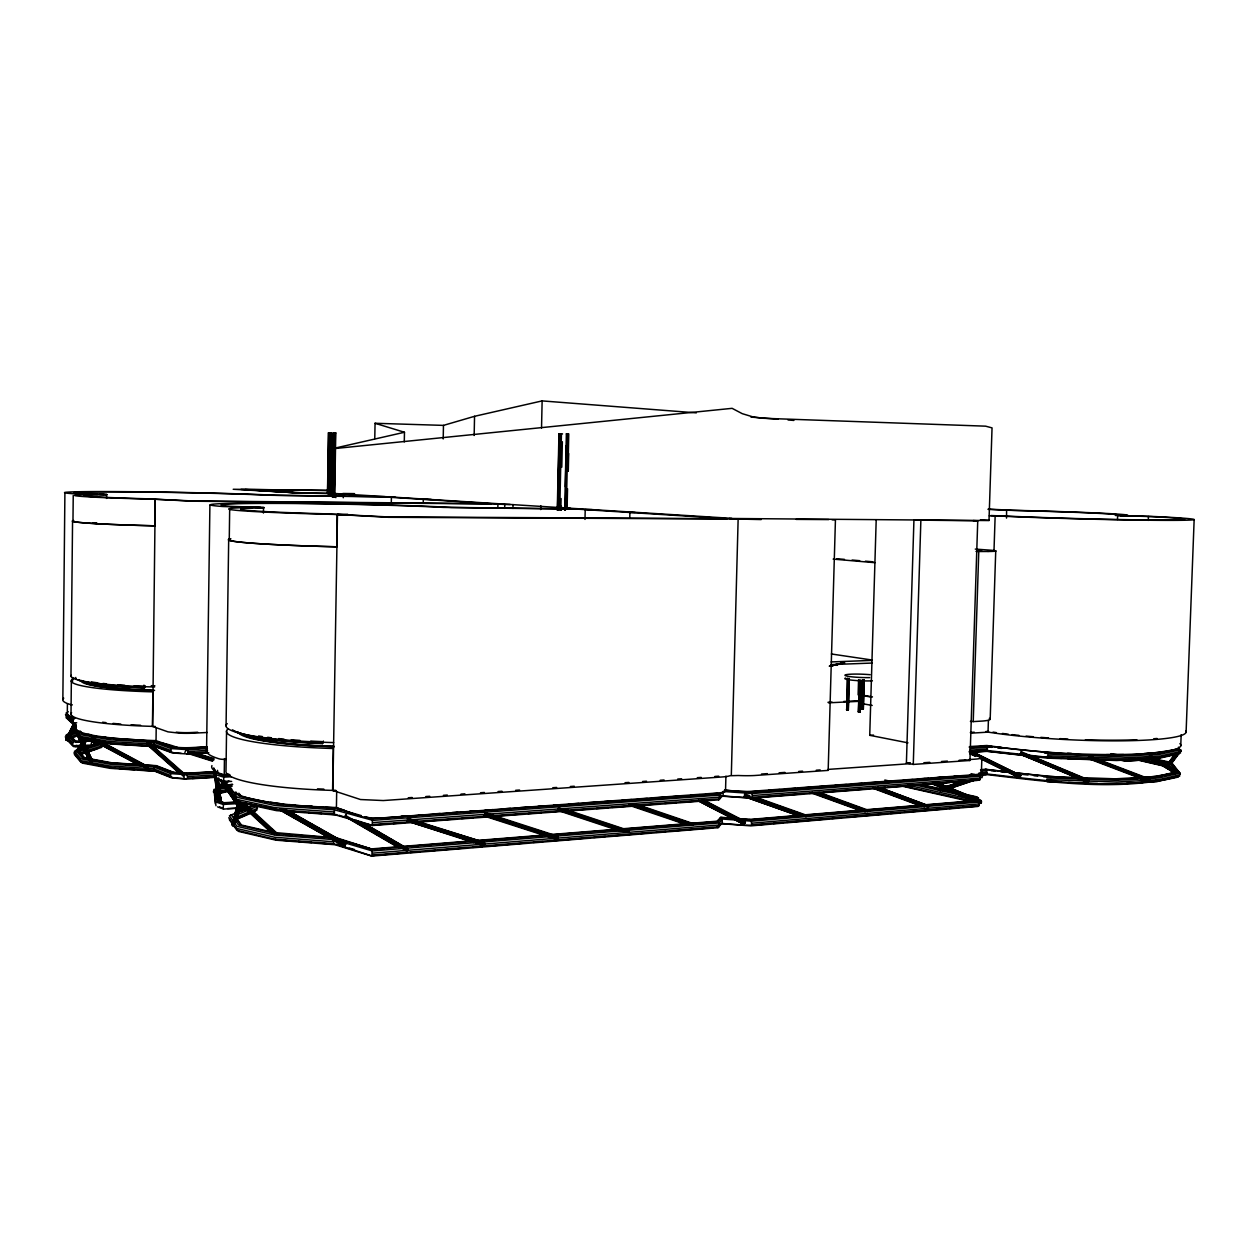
<?xml version="1.0" encoding="UTF-8"?>
<svg xmlns="http://www.w3.org/2000/svg" width="1257" height="1257" viewBox="0 0 1257 1257"><rect width="100%" height="100%" fill="white"/><g stroke="black" fill="none" stroke-linecap="round" stroke-linejoin="round"><path stroke-width="1.5" d="M62.85 699.458L64.908 492.603M67.312 713.347L67.407 703.716M70.973 676.093L72.56 521.011M71.005 714.165L71.35 680.917M72.969 521.042L73.236 495.462M72.576 681.42L72.607 677.507M106.594 498.432L106.625 494.52L77.274 493.404A105.855 2.215 1.1 0 1 137.61 491.974A105.855 2.215 1.1 0 1 268.385 495.227L386.59 497.018L491.267 503.696L193.185 500.977L145.058 498.746A95.768 2.121 1.1 0 1 97.606 494.755L107.081 494.582L97.245 494.394M207.311 732.485L193.641 733.161A20.489 2.624 -0.1 0 1 179.657 733.192L167.982 731.857L152.458 726.373L152.883 691.853A104.975 11.093 0.1 0 1 74.336 678.199M384.705 496.656L275.644 495.274A115.016 2.42 1.1 0 0 126.847 491.676A115.016 2.42 1.1 0 0 72.733 493.687L97.386 494.41A105.447 2.341 1.1 0 0 155.239 499.249L155.082 525.819M155.239 499.249L152.631 726.436L155.365 726.483M173.136 746.768L156.041 740.64L156.198 727.74M206.557 751.497L209.903 504.905M229.654 774.642L224.217 774.972L224.453 758.584M226.071 725.823L228.68 539.662M226.559 730.883L226.009 770.651A124.726 18.541 0.4 0 0 332.586 790.402L360.492 799.531L383.259 800.552L721.989 776.983A22.375 3.284 1.9 0 0 730.05 775.726L738.33 775.506A27.685 4.022 2 0 0 754.231 775.538L828.174 770.4L835.434 519.989L832.071 519.785M229.261 539.457L229.685 508.818M263.436 513.06L263.53 507.514L229.481 506.304A124.71 3.19 1.1 0 1 283.344 503.428A124.71 3.19 1.1 0 1 443.47 507.404L578.754 509.226L727.112 518.685L387.313 516.894L323.678 513.767A113.994 3.127 1.1 0 1 254.433 507.938L264.3 507.624L252.61 507.388M327.48 493.498L328.486 432.832L331.785 432.911L330.748 495.541M327.59 493.53L328.596 432.832M327.998 493.498L328.721 450.462M328.297 493.561L329.287 432.832M329.287 495.541L330.308 432.864L331.785 432.911L331.22 460.298M329.978 493.53L330.434 466.158M330.23 495.557L331.267 432.879M330.638 495.525L331.125 466.174M404.283 441.93L404.471 432.267L331.722 448.859L331 493.247L731.763 518.355M332.382 497.285L333.953 432.864L335.76 432.911L334.692 497.332M332.838 487.512L333.451 432.864M332.885 497.316L333.953 432.864M333.529 487.512L333.718 475.806M333.624 497.332L334.692 432.879L335.76 432.911M334.142 495.337L334.425 477.786M334.975 444.617L335.179 432.911M334.315 497.332L335.383 432.895M335.839 497.646L335.918 493.75L295.914 492.917L333.058 493.357M332.586 790.402L333.294 748.496A124.836 16.262 0.5 0 1 228.255 728.777M229.842 538.954A125.904 5.232 1 0 0 333.152 546.716L336.876 546.795L337.206 514.474A125.527 3.441 1.1 0 1 252.83 507.419L222.898 506.524A135.505 3.472 1.1 0 1 273.712 503.099A135.505 3.472 1.1 0 1 451.467 507.419L573.349 508.834L565.681 508.347L570.568 508.425M335.729 790.543L332.838 790.48L337.457 514.49L347.953 514.522L337.457 514.49M725.148 790.433A16.765 2.593 1.9 0 1 718.313 792.916L384.485 817.741A18.431 3.111 0.4 0 1 360.68 816.374L336.42 807.544L336.687 791.454M343.271 497.772L343.334 493.844L335.918 493.75M374.775 438.63L375.057 423.279L443.47 425.385L474.549 416.303L542.128 400.904L696.315 412.862M391.304 503.13L391.398 497.285L395.264 497.316M423.232 503.193L423.31 499.312L431.182 499.39M443.202 438.944L443.47 425.385M474.156 435.488L474.549 416.303M497.835 507.969L497.913 504.041L192.667 501.213L155.412 499.265M504.685 508.394L504.764 504.481L497.913 504.041M512.95 508.457L513.029 504.56M541.531 427.993L542.128 400.904M540.683 509.572L540.777 505.66M557.26 510.153L558.956 433.822L562.523 433.885M557.527 510.185L559.224 433.822M557.998 500.349L558.737 467.101M559.255 443.627L558.956 433.822M558.469 510.232L560.166 433.822M559.742 510.263L561.439 433.854M560.826 510.263L561.093 498.526M561.785 467.18L562.35 441.726M561.345 510.248L561.423 506.335M564.66 510.185L566.373 433.854L568.761 433.901L567.928 471.092M564.833 510.138L565.006 502.313M565.367 486.679L566.279 445.607M565.351 510.216L567.048 433.869M566.31 508.268L567.975 433.885M567.096 508.284L567.535 488.706M568.29 471.092L568.683 453.494M584.992 519.408L585.212 509.588L592.11 509.635M629.757 518.261L629.898 512.416L635.178 512.463M979.234 802.689L981.104 803.05L981.167 800.646L938.083 783.032M725.525 790.952L725.918 776.182M731.323 775.035L738.142 519.047L761.192 519.565M849.292 678.513L848.381 709.765L847.155 709.828L848.019 678.387M846.668 709.765L847.548 678.403M847.155 709.828L847.391 678.45M847.752 709.844L848.664 678.591M848.208 709.812L849.135 678.56M858.562 679.723L858.122 694.807L871.525 697.116M858.311 711.871L860.244 711.933L858.311 711.871L859.411 680.336M858.515 711.933L859.458 680.446M859.018 711.996L859.882 680.32M859.537 711.808L859.694 706.245M860.369 684.044L860.479 680.336M859.615 712.012L860.542 680.524M860.024 711.855L860.197 706.308M860.417 698.892L860.966 680.383M860.071 711.996L861.171 680.446M860.888 703.433L861.139 694.948L872.452 696.897M864.25 679.817L863.37 708.979L862.161 709.042L862.506 679.707M862.161 709.042L863.04 679.88M862.758 709.058L863.543 679.707M863.213 709.042L864.046 679.754M907.978 742.84L869.734 735.314L876.192 520.068M906.407 762.999L913.933 520.068L977.742 520.791L969.948 760.469L913.273 764.429L906.407 762.999L910.304 762.716M913.273 764.429L920.862 520.461M970.388 721.361A11.486 1.32 2.6 0 0 973.232 721.597L978.779 551.524L988.018 551.493M729.201 518.465L989.008 520.555L992.04 427.883L985.629 426.17L763.219 418.267L753.053 416.931L742.243 413.663L732.108 408.336L331.722 448.859M981.89 757.327L981.387 772.725A20.992 2.923 2.8 0 1 974.254 774.705L751.246 791.329A22.139 3.394 2 0 1 724.865 789.915M1185.917 730.993A118.189 13.56 2.8 0 1 1125.534 740.782A118.189 13.56 2.8 0 1 999.582 733.789L988.018 732.14L988.411 720.45M993.988 550.927L995.151 515.857L1006.81 516.391A118.802 2.514 1.6 0 0 1169.56 520.367A118.802 2.514 1.6 0 0 1151.553 516.407L1124.559 515.653A97.198 1.964 1.5 0 0 1012.671 510.295L988.238 509.116M990.186 719.067L995.733 550.943M1006.511 518.104L1006.606 510.201L1025.083 510.766A88.289 1.776 1.5 0 1 1117.347 515.181L1115.352 515.386L1150.674 516.611A109.343 2.31 1.6 0 1 1158.545 520.005A109.343 2.31 1.6 0 1 1009.418 516.234L990.877 515.543M1117.489 519.487L1117.63 515.574L1124.874 515.669M1148.285 520.429L1148.427 516.517M1180.747 745.92L1181.171 734.669M1186.089 732.36L1194.15 519.597M1119.201 759.762L1126.021 760.941L1126.099 759.841M136.982 764.067L91.384 739.713L92.735 737.073M98.942 740.782L147.933 766.927L147.116 769.473M287.9 811.472L335.572 814.96L372.261 825.535L372.371 818.747L365.033 816.673M228.743 817.741L238.5 831.396L276.006 840.179L335.069 844.735L371.711 856.096L372.213 855.137L371.836 849.323L337.017 838.686M233.566 730.6A119.776 15.398 0.5 0 0 322.373 743.578L323.363 741.017M744.317 796.608L746.029 795.414L745.857 793.717L744.631 794.031L744.317 796.608L797.142 815.306M155.365 741.284L172.335 747.396L187.387 748.418L187.812 753.116L207.358 752.063M75.844 750.288L82.286 757.735L110.192 762.92L155.067 765.843L172.005 772.427L187.057 773.511L187.482 778.224L214.837 776.575M145.341 685.882L144.319 687.925L143.974 685.128M969.744 747.271L987.091 746.155L986.918 751.34L973.421 752.236M620.408 831.16L557.715 810.404L558.752 807.198M557.071 839.535L558.092 836.329L484.605 812.541M980.539 769.96L986.321 769.535L986.824 772.411L986.148 774.721L980.366 775.145M214.601 793.466L213.517 791.234L216.251 788.61M406.608 820.868L483.458 845.725L484.573 844.295L483.992 842.253L407.299 818.794M483.536 815.824L485.186 814.552L485.123 812.713M280.484 809.854L345.376 846.542L344.607 845.364L346.445 843.463L288.356 810.671M1149.511 780.377L1149.464 778.931L1089.536 756.086L1088.609 758.678L1148.537 781.508L1149.511 780.377L1090.008 757.657L1089.536 756.086M406.812 821.638L408.431 820.35L407.912 818.291M751.749 792.099L752.472 797.315L979.847 779.78L980.334 778.083L978.904 774.941L751.749 792.099L724.441 790.213M737.356 818.747L751.01 819.737L751.717 824.969L978.999 805.58L979.124 802.045L977.333 796.969L960.222 793.183M185.879 750.398L184.842 752.519M229.748 791.517L237.337 801.337L275.393 809.618L334.409 813.908L334.472 809.822L372.826 820.35L719.852 795.1L723.215 791.486L752.582 793.513L979.973 776.229M703.072 801.023L718.737 799.861L719.852 795.1L718.894 793.686L372.371 818.747M568.007 811.032L699.159 801.322L743.437 824.199L745.244 823.099L745.26 821.449L704.391 800.379M371.711 856.096L717.998 827.703L719.444 824.969L718.171 821.528L624.242 829.07M743.437 824.199L743.453 822.549M236.756 817.05L238.563 809.555M235.735 822.219L240.26 803.522M236.536 821.245L240.763 803.412M234.478 826.415L232.152 824.938L238.783 801.07M233.393 826.399L234.305 822.644M235.279 824.089L234.383 823.524L239.38 802.956M232.152 824.938L238.406 799.735M232.514 825.833L237.997 803.364M171.015 748.559L154.265 742.463L154.218 745.825L170.983 752L171.015 748.559L187.843 749.675L207.405 748.638M170.701 773.605L153.967 767.037L153.92 770.4L170.653 777.046L170.701 773.605L187.513 774.783L214.884 773.149M235.232 802.406L223.605 803.019L223.149 808.172L223.51 809.068L237.07 808.33M1020.338 754.31L1021.454 751.717L1020.338 754.31L1088.232 781.964L1089.002 780.047L1021.36 751.827M229.795 775.443L223.982 775.726L223.542 780.864L223.903 781.775L231.649 781.414M68.459 740.389L66.244 740.342L66.134 738.927L73.487 723.906M978.402 801.479L978.512 797.975L969.006 795.87M90.3 745.935L73.927 746.595L72.246 744.191L73.974 741.536L81.265 741.253L75.514 741.426L70.125 735.816M71.413 721.078L74.163 723.765L72.482 721.345L74.21 718.69L71.476 716.066M397.668 847.092L345.204 816.641L346.555 813.625M980.9 758.867L1019.49 777.957L1020.684 775.538L969.791 750.429M1171.32 763.753L1180.59 751.34L1178.469 747.177M408.054 849.213L406.577 851.822M215.387 803.899L214.256 789.16L216.031 802.029L223.212 804.433L236.552 803.694M85.319 758.568L78.971 751.325L101.77 744.175L101.738 747.318L81.045 754.404M234.792 815.919L256.868 806.428L256.821 810.184L236.426 819.03M1087.886 782.671L1088.311 781.555L1020.731 753.194M1088.578 781.163L1089.002 780.047M1128.802 759.275L1128.079 759.857L1132.211 758.348M92.122 763.832L90.551 763.423L90.693 761.899L92.374 761.349L81.014 737.278M67.799 740.813L75.97 724.66M70.078 737.058L75.766 725.352M66.134 738.927L74.132 723.482M66.244 740.342L73.597 725.305M66.794 738.503L74.132 725.163M68.664 739.682L75.656 723.953M65.93 739.635L73.283 724.598M1019.49 777.957L1020.04 776.889L969.084 751.875M1020.165 776.48L1020.715 775.412M271.386 832.794L232.891 797.284L233.299 795.477L235.09 794.738M1148.977 757.704L1150.972 756.588L1149.495 755.08M179.374 773.306L146.88 744.474L148.782 742.306M184.135 777.486L183.569 776.307L184.748 774.925L147.996 742.384M1090.008 757.657L1088.609 758.678M186.005 774.108L186.492 773.244L213.8 771.641M985.331 770.07L985.787 769.284L1006.936 771.751M76.394 727.159L66.401 717.92L66.81 716.537L68.648 716.364M153.967 767.037L109.233 764.115L80.904 758.835L74.43 751.262L98.769 743.154L92.17 740.813L91.211 743.563L92.122 745.872M79.521 751.073L87.079 740.074M81.626 744.71L84.879 739.98M77.525 750.696L86.167 738.126M78.264 751.167L86.906 738.597M78.61 751.922L87.252 739.336M76.033 751.089L84.706 738.519M75.86 751.827L85.335 738.095M1167.879 763.643L1174.792 754.31M1167.627 764.429L1175.672 753.54M1169.057 763.659L1177.118 752.802M1169.764 764.177L1177.84 753.32M1175.924 755.96L1180.559 749.722L1178.233 749.628M1170.628 764.209L1180.857 750.539M718.737 799.861L723.121 795.272L723.215 791.486M720.057 818.181L720.842 817.286L730.537 817.993M717.998 827.703L722.382 822.816L721.769 817.616L718.171 821.528M716.804 827.373L720.685 823.382L742.023 824.969M749.062 820.318L749.958 819.423L796.875 815.494M720.842 817.286L716.961 821.214L689.622 823.398M218.498 788.799L223.95 783.551M218.907 789.647L227.093 781.775M219.551 789.585L227.737 781.697M218.797 790.449L228.334 781.257M218.215 786.851L222.316 782.907M213.407 792.036L221.593 784.164M217.712 788.233L223.18 782.985M83.229 746.124L75.451 746.485L76.693 745.417M979.847 779.78L878.863 788.39M975.589 801.322L976.72 800.458L975.825 797.064L964.418 794.534M66.401 717.92L68.239 717.747M979.722 800.929L981.167 800.646M236.127 818.684L244.659 814.976M236.457 819.454L255.187 811.315M237.102 817.129L257.449 808.33M253.285 805.187L229.418 815.824L236.976 826.32L275 835.119L333.985 839.629M238.249 812.509L255.281 805.234M72.105 738.079L78.374 735.282M77.211 734.402L70.612 736.901L75.876 742.447M76.756 732.878L70.109 735.376L76.74 742.29L80.495 742.101M69.245 734.057L65.773 735.361L72.733 742.588M68.789 734.418L75.514 731.904M73.974 731.857L67.124 734.418L73.974 741.536M846.464 709.686L848.381 709.765M945.877 786.615L960.505 781.681M938.036 789.663L961.794 781.65M977.726 776.088L981.387 774.846L982.518 776.26L981.906 777.753L979.989 776.402L981.387 774.846M949.192 786.458L958.337 783.378M939.78 789.93L965.376 781.32M951.408 786.709L956.891 784.871M940.173 790.794L945.657 788.956M949.318 787.73L973.091 779.733M944.007 790.056L947.668 788.83M951.329 787.605L973.279 780.236M942.719 790.684L946.38 789.459M950.025 788.233L973.814 780.251M950.795 788.186L974.584 780.204M82.852 753.257L96.962 748.795M79.474 752.943L102.273 745.762M82.852 748.669L77.573 750.303L84.549 758.741M86.372 747.569L98.674 743.735M829.919 666.147L843.227 662.848M219.331 793.01L226.637 791.234M219.425 793.513L228.837 791.219M230.754 788.469L219.661 791.156L219.064 792.931L228.35 790.669M831.176 665.801L842.614 663.02L831.191 665.629M1179.695 776.15C1116.515 790.952 1050.271 781.053 986.604 773.935L978.936 774.516M1178.249 777.03C1115.21 791.769 1049.108 781.791 985.614 774.469L981.748 774.752M232.121 786.206L219.111 789.349L221.515 801.982M1174.667 777.345L1156.299 781.791L1148.804 782.215M226.716 785.484L232.199 784.164M221.389 787.275L232.686 784.557M1150.972 756.588L1179.852 773.809L1179.757 772.992L1159.017 777.973L1116.467 780.314L1085.498 779.23M1155.324 777.376L1162.568 775.648M1166.197 774.783L1175.248 772.631M830.877 665.943L844.138 663.036M830.296 666.006L843.337 663.036L830.217 665.833M1180.559 752.927L1159.771 757.562L1117.222 759.684L1095.915 758.961M1179.113 753.807L1158.593 758.38L1116.625 760.501L1099.388 759.919M1157.178 758.175L1177.385 753.681M1180.684 749.738L1159.897 754.31L1117.332 756.4L1047.615 754.043M829.416 666.241L844.751 662.895M1179.317 748.653C1116.185 761.899 1050.585 752.629 987.091 746.155M1159.221 752.519L1162.882 751.733M1158.011 753.352L1161.641 752.566M829.447 666.021L842.834 663.256M75.451 746.485L79.097 746.092M752.095 823.178L979.486 803.899M753.697 825.205L745.904 825.252M757.61 824.875L767.383 824.042M773.244 823.539L783.017 822.707M786.929 822.377L812.336 820.192M816.249 819.863L827.97 818.857M831.883 818.527L841.656 817.694M847.517 817.191L857.29 816.359M861.202 816.029L870.975 815.196M874.888 814.85L886.609 813.86M890.522 813.515L900.295 812.682M904.207 812.352L915.929 811.346M919.841 811.016L929.614 810.184M935.491 809.681L945.264 808.848M949.161 808.518L958.934 807.67M962.846 807.34L974.584 806.334M802.736 815.007L859.427 810.262M863.339 809.932L918.066 805.36M923.942 804.873L976.72 800.458M751.01 819.737L978.072 800.725M751.026 820.161L756.887 819.674M764.696 819.014L770.541 818.527M780.314 817.71L786.175 817.207M811.551 815.086L815.463 814.756M825.221 813.939L831.081 813.452M840.854 812.619L846.715 812.132M870.143 810.168L876.003 809.681M885.761 808.864L891.622 808.361M901.395 807.544L907.24 807.057M915.065 806.397L918.961 806.083M930.683 805.093L936.544 804.606M946.301 803.789L952.162 803.286M959.971 802.642L967.78 801.982M979.124 802.045L751.827 821.182L742.039 820.46M738.142 519.047L388.35 517.303L337.206 514.474M372.433 853.173L719.444 824.969M372.213 855.137L719.02 826.776M375.042 855.373L371.129 855.703L336.53 844.437L332.712 844.154M380.902 854.901L390.66 854.1M394.572 853.77L406.278 852.812M410.191 852.497L419.948 851.696M425.809 851.209L435.582 850.423M441.443 849.936L451.2 849.135M457.061 848.664L466.818 847.862M472.679 847.375L482.452 846.574M486.349 846.26L498.071 845.301M501.983 844.971L513.689 844.013M517.601 843.698L527.359 842.897M533.219 842.41L542.993 841.624M548.853 841.137L558.611 840.336M564.472 839.865L574.229 839.063M578.141 838.733L589.863 837.775M593.76 837.461L605.481 836.502M609.394 836.172L621.099 835.214M625.012 834.899L634.785 834.098M640.63 833.611L650.403 832.825M656.264 832.338L666.021 831.537M669.934 831.223L681.655 830.264M685.552 829.934L697.274 828.976M701.17 828.662L712.892 827.703M339.641 839.425L371.255 848.915L468.908 841.09M476.717 840.462L545.082 834.994M548.995 834.679L613.447 829.51M621.257 828.882L683.761 823.869M371.836 849.323L471.626 841.31M477.503 840.839L545.978 835.339M549.89 835.025L618.381 829.541M380.51 849.103L384.406 848.789M411.715 846.605L417.56 846.134M427.317 845.348L431.214 845.034M442.92 844.091L448.765 843.62M458.522 842.834L462.419 842.52M476.073 841.42L479.97 841.106M489.727 840.32L495.572 839.849M505.33 839.063L511.175 838.592M520.932 837.822L526.777 837.351M536.535 836.565L542.38 836.094M552.137 835.308L557.982 834.837M567.74 834.051L573.585 833.58M583.342 832.794L589.187 832.323M598.945 831.537L604.79 831.066M630.15 829.039L635.995 828.567M645.752 827.782L651.597 827.31M661.355 826.525L667.2 826.053M676.957 825.268L682.802 824.796M692.56 824.011L700.353 823.382M708.162 822.754L714.007 822.282M473.606 842.771L372.292 850.942L339.453 841.247M481.4 842.143L719.114 822.958L722.492 819.045L736.178 820.035M752.849 795.508L980.334 778.083M760.312 797.174L772.049 796.262M775.962 795.964L787.683 795.053M791.596 794.754L803.333 793.843M809.194 793.387L813.106 793.088M824.843 792.177L836.581 791.282M840.493 790.983L852.215 790.072M856.127 789.773L869.828 788.705M881.55 787.809L885.462 787.495M889.375 787.196L901.112 786.301M905.024 785.986L918.71 784.934M922.622 784.635L934.36 783.724M940.22 783.268L949.993 782.514M953.906 782.215L967.591 781.163M971.504 780.864L977.38 780.408M874.951 788.689L751.592 798.226L722.335 796.184M750.696 791.784L764.382 790.763M768.294 790.464L780.031 789.585M785.908 789.129L795.681 788.39M801.542 787.95L813.279 787.071M819.155 786.631L830.877 785.735M834.789 785.452L846.527 784.557M852.403 784.117L862.176 783.378M870.001 782.797L879.774 782.058M885.651 781.618L897.372 780.723M903.249 780.283L913.022 779.544M918.898 779.104L928.672 778.366M936.496 777.784L946.27 777.046M954.094 776.449L961.919 775.868M969.744 775.27L977.569 774.673M751.765 792.57L757.625 792.13M769.347 791.234L775.208 790.794M784.981 790.056L790.842 789.616M802.563 788.72L808.424 788.28M818.197 787.542L826.006 786.945M835.779 786.206L841.64 785.766M853.362 784.887L857.258 784.588M868.996 783.692L874.856 783.252M884.614 782.514L892.439 781.917M902.196 781.178L908.057 780.738M919.778 779.859L923.691 779.56M937.361 778.523L941.273 778.224M952.995 777.345L958.855 776.905M970.577 776.009L974.489 775.71M980.963 771.154L986.714 770.73M978.999 772.992L986.824 772.411M904.066 780.047L907.915 779.764M919.433 778.916L925.183 778.492M936.701 777.643L940.535 777.36M953.984 776.355L957.818 776.072M905.213 780.723L909.078 780.44M955.32 777.015L959.17 776.716M372.968 822.565L720.167 797.111M372.748 824.545L409.798 821.811M415.643 821.371L485.815 816.202M491.66 815.762L561.848 810.576M565.744 810.294L719.742 798.918M375.576 824.875L387.297 823.995M393.158 823.571L404.895 822.707M426.39 821.104L438.112 820.24M443.972 819.815L455.694 818.936M461.555 818.511L473.276 817.631M479.137 817.207L488.91 816.484M496.735 815.903L506.492 815.18M512.353 814.74L524.09 813.876M527.987 813.593L541.673 812.572M545.585 812.289L557.307 811.425M570.977 810.404L574.889 810.121M578.801 809.838L592.471 808.817M596.384 808.534L608.105 807.67M612.018 807.371L625.687 806.366M629.6 806.067L633.512 805.784M647.182 804.763L658.919 803.899M664.78 803.474L676.502 802.595M680.398 802.312L694.084 801.306M705.806 800.426L709.718 800.143M372.261 825.535L411.4 822.628M417.277 822.204L489.711 816.83M495.588 816.406L564.094 811.315M981.921 769.567L985.787 769.284M401.109 816.264L405.021 815.982M418.691 814.992L422.603 814.709M436.289 813.719L440.186 813.436M451.923 812.588L457.784 812.163M469.505 811.315L475.366 810.891M485.139 810.184L492.948 809.618M502.721 808.911L510.546 808.345M520.319 807.654L528.129 807.088M537.902 806.381L543.762 805.957M553.536 805.25L561.36 804.684M569.17 804.119L578.943 803.412M586.752 802.846L596.525 802.139M604.35 801.573L614.123 800.866M621.932 800.3L631.705 799.593M637.566 799.169L647.339 798.462M655.164 797.912L664.937 797.205M672.746 796.639L682.52 795.932M690.329 795.367L700.102 794.66M705.963 794.235L717.7 793.387M552.766 806.208L556.678 805.926M570.332 804.936L574.245 804.653M587.899 803.663L591.796 803.38M603.501 802.532L607.414 802.249M621.068 801.259L624.98 800.976M638.635 799.986L642.531 799.703M656.201 798.714L660.098 798.431M671.804 797.582L677.664 797.158M689.37 796.31L695.231 795.885M706.937 795.037L712.782 794.613M761.475 774.045L767.351 773.636M779.089 772.819L784.949 772.411M798.651 771.452L802.563 771.17M816.264 770.227L820.177 769.944M828.002 769.41L910.178 763.675M923.879 762.732L929.756 762.323M941.493 761.506L947.369 761.098M959.107 760.281L964.967 759.872M968.88 759.589L974.756 759.181A21.008 2.781 2.7 0 0 977.93 755.614L970.325 754.121M408.258 797.771L412.155 797.504M425.824 796.545L429.737 796.278M443.407 795.335L447.303 795.053M460.973 794.11L464.886 793.843M480.504 792.743L484.416 792.476M498.086 791.533L501.983 791.25M515.653 790.307L519.565 790.04M552.766 787.73L556.662 787.463M570.332 786.505L574.245 786.238M625.012 782.702L628.924 782.435M642.594 781.493L646.507 781.21M660.176 780.267L664.073 780M677.743 779.041L681.655 778.774M697.274 777.69L701.186 777.407M714.856 776.465L718.753 776.197M969.964 750.178L987.593 749.015M970.105 751.702L987.389 750.539L1047.505 757.311L1092.05 758.835M972.824 752L986.384 751.105L1024.864 755.378M1118.369 759.841L1125.958 761.161L1138.763 760.296L1165.27 766.409M245.209 489.507L294.657 492.744L240.983 489.397L329.413 490.513M969.901 746.548L986.839 745.511L995.827 746.705A113.46 13.717 2.9 0 0 1122.47 754.467A113.46 13.717 2.9 0 0 1179.914 743.61M969.131 747.051L992.323 746.548M976.375 747.349L984.152 746.847M970.2 748.465L987.483 747.334M970.561 733.208L988.018 732.14M973.232 721.597L982.455 721.047A28.031 3.221 2.5 0 0 989.322 718.328M869.734 735.314L873.536 735.078M187.67 776.575L215.041 774.941M224.814 774.359L228.727 774.123M224.61 775.978L228.507 775.742M192.258 778.46L209.825 777.392M216.283 777.297L186.994 779.073L171.942 777.973L154.988 771.295L110.129 768.341L82.224 763.078L75.797 755.504M970.357 732.438L974.238 732.202M187.057 773.511L214.413 771.892M193.798 773.636L199.659 773.291M1126.021 760.941L1139.675 760.171L1163.369 765.623M1122.58 783.692L1103.426 783.708M1126.319 783.488L1143.194 782.53M1137.758 777.58L1115.273 778.821L1082.261 777.674M1141.513 777.376L1156.503 776.559L1176.693 771.751L1169.246 762.292M1114.676 779.623L1118.557 779.403M1130.169 778.759L1137.899 778.334M207.248 746.768L191.661 747.585A15.304 2.074 -0.1 0 1 173.136 746.768M187.387 748.418L206.934 747.381M196.092 748.528L203.885 748.119M188 751.466L207.562 750.413M186.743 753.744L190.64 753.524M196.501 753.21L208.206 752.582M208.819 752.817L187.324 753.98L172.256 752.943L155.302 746.737M196.579 747.664L206.337 747.145M227.596 808.55L236.646 808.094M828.033 702.254L831.961 702.066M843.73 701.485L857.463 700.793M828.473 702.836L859.804 701.296M219.645 800.819L224.06 802.704L234.933 802.155M1123.444 759.872L1104.29 759.857M1129.069 759.589L1147.814 758.647M197.695 732.25L191.85 732.532A15.32 1.964 -0.1 0 1 176.184 732.171M231.225 776.747L223.589 777.125L216.393 774.893L215.89 771.484M1123.632 754.577L1106.411 754.624M1144.263 753.572L1149.872 753.289M1119.421 755.567L1111.707 755.63M224.359 781.477L229.795 781.226M85.24 740.97L89.121 740.797M220.022 773.683L224.453 775.428L229.874 775.192M831.097 664.607L872.091 663.052M84.895 741.111L92.17 740.813M831.16 661.936L872.169 660.396M80.197 745.464L72.702 745.715L65.757 738.409M83.952 745.322L91.447 745.071M76.693 722.759L72.937 722.869L65.977 716.113M566.373 433.854L567.331 433.901M977.852 550.802L981.607 550.582L977.993 550.079M985.912 731.495L988.568 731.527M504.764 504.481L510.185 504.497M1124.057 515.716L1120.333 515.669M255.077 507.357L260.623 507.419M99.507 494.378L104.284 494.441M989.306 515.826L995.151 515.857M796.09 519.392L828.709 519.581M342.847 493.482L354.568 493.624M329.114 490.434L233.205 489.272L304.43 493.247M332.838 790.48L336.153 790.543M233.299 823.508L234.383 823.524M154.611 686.998L150.039 686.872A105.384 10.904 0.2 0 1 71.225 675.339M333.608 742.573L329.9 742.478A125.339 15.995 0.5 0 1 227.234 723.623M329.963 432.879L328.486 432.832M151.249 685.693L154.862 685.788M559.475 433.854L560.559 433.885M1067.554 753.304L1071.451 753.446M153.747 690.722L142.779 690.344A95.343 10.072 0.2 0 1 81.218 680.383M1047.49 755.74L1117.489 758.128L1160.274 756.007L1181.171 751.372L1178.94 748.779M1061.552 758.395L1034.48 756.447M1067.382 758.6L1092.632 759.464M1093.653 759.715L1047.694 758.16L1030.599 756.243M1076.432 777.47L1047.317 776.465L1010.785 772.207M1051.323 777.423L1043.609 776.842M1082.041 778.492L1087.808 778.68M1046.798 777.894L1081.633 779.104M1046.657 779.591L1116.625 782.043L1159.394 779.654L1180.292 774.611L1172.53 764.822M1047.128 781.744L1060.719 782.215M1068.481 782.498L1097.612 783.504M334.205 746.831L319.859 746.312A113.366 14.77 0.5 0 1 238.154 731.935M977.742 520.791L973.075 520.571M976.013 551.399L978.779 551.524M988.238 509.368L1006.778 510.248M980.429 519.738L989.086 520.304M154.265 742.463L109.5 739.697L81.155 734.764L74.682 727.756M148.389 745.464L109.469 743.044L81.124 738.063L74.65 730.977M114.45 739.305L118.221 739.54M133.289 740.483L137.06 740.719M154.014 741.787L157.785 742.023M144.885 745.825L111.574 743.735L102.446 742.133M149.442 746.359L110.396 743.924L82.475 739.006L74.132 729.359M254.15 489.711L302.151 492.823M136.824 764.382L111.37 762.716L83.968 757.641M140.737 764.633L156.402 765.654L173.607 772.285L186.492 773.244M109.186 767.477L153.92 770.4M125.48 764.445L133.006 764.947M144.304 765.686L151.83 766.173M115.22 768.388L80.872 762.135L74.399 754.483M119.132 768.64L134.798 769.677M138.71 769.928L154.375 770.965M721.408 795.885L750.539 797.928M975.275 549.089L988.599 550.047A28.157 1.068 1.7 0 1 988.033 551.493M177.614 747.522C147.336 736.005 113.837 742.054 82.538 733.664L79.961 730.914M181.212 753.352L173.859 752.817L156.638 746.564M283.626 804.213L270.522 802.217M289.361 804.621L295.096 805.046M306.567 805.878L312.286 806.287M325.673 807.261L337.127 808.078L344.434 810.246M334.472 809.822L275.44 805.564L237.4 797.362L229.811 787.652M736.366 818.417L749.958 819.423M721.769 817.616L733.46 818.464M721.597 823.712L750.838 825.88L977.883 806.444L978.999 805.58L978.606 802.846M278.96 804.826L282.794 805.108M330.638 808.581L334.456 808.848M334.001 811.959L275 807.67L236.756 799.389L229.151 789.569M283.532 810.781L242.742 802.72L276.98 834.224M291.168 811.331L304.54 812.321M308.374 812.588L321.745 813.578M325.563 813.86L337.017 814.693M284.082 811.189L276.461 810.639L238.924 802.453L232.482 794.125M186.413 778.806L173.545 777.832L156.339 771.107M327.087 837.115L273.759 832.464M332.822 837.555L336.64 837.853L371.255 848.915M329.46 837.696L276.1 833.627L238.594 824.969L231.084 814.662M286.156 834.915L291.891 835.355M301.46 836.078L307.195 836.518M318.665 837.398L324.4 837.838M274.937 839.173L333.906 843.714L333.498 841.766L274.545 837.241L236.347 828.347M283.076 840.304L294.531 841.2M298.349 841.483L311.705 842.52M315.523 842.818L326.977 843.698M750.963 417.104L778.287 419.225M788.045 419.979L793.89 420.435M156.041 740.64L146.849 740.279A100.041 12.711 -0.1 0 1 75.781 727.929M836.863 558.737L844.468 559.381M852.089 560.041L859.694 560.685M865.413 561.172L873.018 561.816M833.155 559.114L874.919 562.696M336.42 807.544L325.139 807.073A118.944 18.619 0.3 0 1 231.477 788.296M988.033 746.925L991.93 747.349M997.759 747.994L1001.64 748.418M1044.426 753.069L1048.307 753.493M996.173 746.972L1001.955 747.601M1030.819 750.759L1034.668 751.183M1042.367 752.016L1048.134 752.644M986.918 751.34L1024.895 755.598M969.948 760.469L965.313 759.794M991.144 770.745L995.041 771.201M1000.871 771.877L1004.752 772.332M1022.24 774.359L1028.069 775.035M1033.898 775.71L1037.779 776.166M986.321 769.535L1009.088 772.222M1012.891 772.662C1067.586 778.193 1124.402 784.667 1178.438 771.877L1170.833 762.308L1155.984 759.275M1150.878 755.756L1179.757 772.992L1155.906 758.898M831.396 653.986L872.169 660.035M993.014 732.124L996.298 732.611M72.34 704.878L70.581 704.596A114.45 13.073 0.1 0 1 63.746 698.169M1110.968 753.666L1118.541 754.954M1111.471 754.876L1118.746 756.117M87.88 734.214L91.525 734.842M102.493 736.728L106.154 737.372M80.621 736.445L109.123 741.426L153.825 744.191L170.496 750.319M84.156 738.912L96.962 741.159M862.773 703.763L872.201 705.444M91.101 759.637L98.8 761.082M102.665 761.789L112.297 763.58M971.064 773.683L974.866 774.485M969.587 775.003L975.275 776.197M903.217 780.55L907.02 781.398M922.229 784.761L941.226 788.972M920.737 784.839L956.828 792.853M915.709 785.106L963.176 795.681M968.864 796.954L974.568 798.226M884.818 780.016L892.407 781.728M907.601 785.122L972.132 799.578M885.227 781.65L889.013 782.514M904.961 786.379L972.541 801.29M903.469 786.458L968.031 801.023M1155.403 759.495L1168.381 762.433M1147.468 758.568L1167.91 763.219L1173.158 769.944M1139.675 758.411L1159.975 763.062M1163.668 763.91L1167.36 764.759L1174.651 774.186M1137.836 757.987L1138.056 759.464L1167.8 766.299M240.574 824.828L270.066 831.615M277.341 839.865L236.929 830.296L229.355 819.674M338.29 809.131L342.014 810.168M336.53 844.437L345.518 846.982M349.1 847.988L354.505 849.512M361.372 815.62L335.682 808.345L276.556 804.071L239.019 796.027L235.797 791.941M338.84 815.243L371.663 825.158M375.057 423.279L404.471 432.267M408.415 818.48L484.511 842.441M408.604 819.265L484.746 843.211M408.431 820.35L484.573 844.295M407.928 821.34L484.086 845.254M190.074 753.54L212.496 760.611M188.267 753.572L212.574 761.223M193.279 752.126L213.847 758.631M193.358 752.754L213.926 759.244M191.284 753.053L213.737 760.139M484.683 815.51L557.715 839.063M484.055 815.997L555.248 838.953M485.343 813.483L558.344 837.083M485.186 814.552L558.202 838.136M564.283 809.037L626.929 829.84M559.004 807.937L629.05 831.191M558.846 808.989L628.909 832.213M558.359 809.932L624.745 831.914M223.982 775.726L218.027 773.715L217.492 770.352M638.556 804.983L694.901 824.168M635.194 804.48L693.377 824.278M629.6 803.647L693.251 825.283M629.113 804.559L689.135 824.953M629.726 805.486L686.668 824.796M863.37 708.979L861.673 708.979M217.948 779.749L223.903 781.775M745.558 796.31L802.045 816.312M744.898 796.765L799.562 816.123M756.793 797.598L805.957 815.055M746.139 794.424L749.785 795.728M755.253 797.661L806.256 815.762M759.197 799.185L804.7 815.337M746.029 795.414L806.161 816.736M159.529 742.636L164.746 744.49M224.217 774.972L219.032 773.102A129.282 18.934 0.4 0 1 211.93 765.607M818.04 792.538L869.451 811.252M821.937 794.157L865.979 810.184M816.107 792.853L867.534 811.535M811.975 792.381L865.225 811.723M812.195 792.664L859.914 809.995M810.686 792.696L860.872 810.828M223.605 803.019L217.65 800.85L215.764 788.108M819.548 792.523L869.106 810.561M217.571 806.868L223.51 809.068M880.858 787.95L928.247 805.611M882.053 788.485L925.796 804.794M877.559 787.275L928.609 806.287M881.377 788.94L925.105 805.218M875.658 787.542L928.53 807.23M900.955 797.252L906.423 799.279M873.364 787.73L924.414 806.711M875.359 788.705L919.103 804.967M872.688 788.17L921.915 806.475M1089.002 756.478L1149.652 779.529M1088.436 758.081L1149.087 781.116M173.152 772.552L157.471 766.55L157.879 768.168M170.182 775.365L153.527 768.781L108.84 765.859L80.369 760.516L73.88 752.864M932.615 783.284L981.104 803.05M932.568 783.661L972.054 799.751M931.186 783.582L974.992 801.275M939.168 783.63L980.444 800.505M936.716 782.954L981.591 801.29M942.043 785.546L947.417 787.746M951.015 789.207L959.987 792.868M963.569 794.345L970.75 797.268M933.087 782.42L981.56 802.217M1033.788 757.311L1088.876 780.424M1021.077 752.393L1088.656 780.738M1026.058 755.866L1031.384 758.112M1034.935 759.605L1040.262 761.836M1043.829 763.329L1061.584 770.792M1065.135 772.269L1070.461 774.516M1074.012 776.009L1079.354 778.24M1082.906 779.733L1088.232 781.964M1020.448 753.933L1088.012 782.294M1020.448 754.2L1087.965 782.545M219.566 806.837L222.505 808.11M969.728 750.539L1020.684 775.538M971.378 751.655L1020.527 775.773M969.461 751.089L1020.417 776.103M981.183 758.317L998.718 766.927M1002.238 768.655L1019.788 777.266M970.483 753.446L975.762 756.023M981.026 758.615L1019.678 777.596M970.31 753.807L975.573 756.4M697.981 800.678L743.987 824.372M702.883 800.19L745.464 822.141M713.379 805.91L716.789 807.67M720.182 809.414L733.805 816.437M737.215 818.197L744.018 821.701M700.95 800.269L745.244 823.099M698.672 800.253L744.678 823.948M700.668 801.589L743.233 823.508M102.87 742.478L146.786 765.906M92.17 737.183L95.548 738.975M103.105 743.641L109.862 747.239M130.115 758.05L133.493 759.857M141.931 764.35L145.309 766.157M91.572 737.749L147.32 767.508M99.303 742.651L104.378 745.354M91.148 738.55L146.896 768.326M91.085 739.305L141.758 766.377M288.67 811.126L345.031 842.944M284.318 808.895L345.832 843.636M288.544 812.022L291.954 813.955M317.565 828.41L320.991 830.343M281.898 808.628L345.125 844.358M279.667 808.66L344.607 845.364M279.541 809.555L344.465 846.26M279.855 810.011L344.764 846.715M363.964 823.272L407.959 848.789M364.074 823.696L402.978 846.26M360.115 821.481L407.519 848.978M356.077 820.24L406.891 849.716M345.345 815.322L406.325 850.706M345.078 816.202L399.255 847.658M1150.564 757.374L1176.238 772.662M1151.522 758.191L1165.993 766.801M1149.809 757.798L1173.881 772.128M1151.632 759.039L1174.117 772.411M1150.579 758.662L1174.682 772.976M1155.12 758.05L1179.192 772.411M1155.152 759.322L1158.357 761.239M75.514 741.426L76.74 742.29M232.891 797.284L240.15 802.94M150.243 743.61L184.59 773.966M147.242 742.918L183.993 775.49M151.013 747.334L179.28 772.395M146.818 743.72L183.569 776.307M243.654 802.61L278.535 834.601M245.775 805.297L257.198 815.793M261.487 819.737L268.621 826.305M271.465 828.929L277.184 834.177M233.299 795.477L236.143 798.101M240.433 802.045L274.67 833.58M247.283 809.508L261.535 822.659M265.824 826.603L271.528 831.851M232.812 796.404L274.167 834.538M93.945 739.729L96.805 742.368M67.517 716.066L70.376 718.705M93.238 739.807L96.098 742.447M66.81 716.537L69.669 719.177M72.513 721.707L75.389 724.456M92.547 740.294L95.406 742.934M67.532 718.234L76.111 726.153M90.394 739.352L93.254 741.976M66.385 717.244L76.394 726.499M90.677 739.697L94.966 743.657M89.703 739.415L94.982 744.333M66.008 713.049L72.969 719.742M65.474 714.573L72.482 721.345M65.254 736.885L72.246 744.191M67.077 739.367L73.927 746.595M1138.056 759.464L1138.763 760.296M1172.09 763.282L1179.804 772.976M238.861 793.214L240.998 795.901M1171.178 770.022L1173.315 772.772M1170.943 770.384L1173.032 773.102M244.125 807.01L244.832 807.921M236.897 818.778L241.108 824.498M236.332 819.03L240.637 825.016M224.673 780.943L230.015 788.736M240.684 804.323L244.958 810.561M224.092 780.534L230.487 789.883M240.103 803.914L244.361 810.152M225.789 783.252L230.047 789.49M241.8 806.648L243.921 809.759M223.18 780.613L232.781 794.644M234.918 797.755L243.449 810.231M221.232 779.591L242.554 810.796M221.185 779.921L224.39 784.604M227.58 789.286L229.717 792.397M235.043 800.206L238.249 804.889M220.713 780.393L237.762 805.36M239.898 808.487L242.02 811.598M220.274 780L238.39 806.523M218.624 778.02L237.809 806.114M310.746 741.064A121.285 15.477 0.5 0 0 321.902 741.599L322.373 743.578M81.689 737.718L92.248 760.076M82.695 740.169L91.635 759.102M87.22 751.262L90.473 758.16M78.515 733.868L91.478 761.396M76.944 732.642L90.693 761.899M76.646 732.847L88.791 758.694M75.781 731.668L90.347 762.669M75.169 730.678L88.116 758.254M224.06 802.704L224.422 803.6M224.453 775.428L224.799 776.355M985.221 773.275L985.614 774.469M213.643 790.92L214.193 792.743M219.409 791.14L221.232 801.935M219.362 794.754L219.975 798.384M215.073 770.022L216.345 778.617M214.758 769.913L215.764 776.763M214.46 794.597L215.968 805.753M218.357 779.324L221.106 802.359M218.09 778.492L221.043 803.443M218.011 780.173L218.922 787.856M219.378 791.69L220.745 803.223M217.288 777.989L220.006 801.008M215.827 774.171L218.985 801.023M216.408 782.624L216.848 786.473M214.554 770.855L218.137 801.557M214.051 768.671L217.618 799.421M213.769 767.854L217.555 800.489M322.028 742.887A120.861 15.493 0.5 0 1 232.466 729.814M322.829 743.406A118.441 15.225 0.5 0 1 264.567 738.456M262.682 738.173A118.441 15.225 0.5 0 1 245.414 734.716M243.607 734.214A118.441 15.225 0.5 0 1 239.034 732.674M299.936 740.404A121.285 15.477 0.5 0 1 291.247 739.745M283.988 739.116A121.285 15.477 0.5 0 1 278.614 738.582M271.339 737.765A121.285 15.477 0.5 0 1 267.647 737.293M262.399 736.571A121.285 15.477 0.5 0 1 258.565 735.973M323.19 742.416A117.372 15.053 0.5 0 1 319.514 742.259M336.672 546.779A125.433 5.217 1 0 1 230.927 538.813M333.953 746.202A109.029 14.204 0.5 0 1 245.036 734.497M333.529 746.548A111.433 14.503 0.5 0 1 241.297 733.601M96.538 523.446A102.367 3.457 0.9 0 1 93.175 523.242M96.365 523.211A98.722 3.331 0.9 0 1 93.395 523.006M144.319 687.925A100.717 10.512 0.2 0 1 78.767 680.351M76.284 678.906A100.717 10.512 0.2 0 1 75.75 677.444M143.958 687.343A101.628 10.575 0.2 0 1 77.855 679.723M144.791 687.815A99.602 10.386 0.2 0 1 100.356 684.531M98.549 684.311A99.602 10.386 0.2 0 1 85.68 682.064M84.282 681.734A99.602 10.386 0.2 0 1 81.155 680.807M143.832 686.259A101.974 10.559 0.2 0 1 134.138 685.835M124.867 685.316A101.974 10.559 0.2 0 1 117.812 684.829M106.484 683.839A101.974 10.559 0.2 0 1 103.011 683.462M96.6 682.692A101.974 10.559 0.2 0 1 91.478 681.954M126.627 686.102A98.69 10.26 0.2 0 1 121.489 685.756M99.319 683.557A98.69 10.26 0.2 0 1 95.941 683.085M73.582 520.634A105.384 3.551 0.9 0 0 154.91 525.803L152.003 525.756A105.777 3.567 0.9 0 1 73.566 520.524M96.789 523.038A95.705 3.221 0.9 0 1 93.615 522.802M152.458 726.373A104.897 12.649 0 0 1 71.618 712.688M96.428 522.991A95.296 3.205 0.9 0 1 93.207 522.739M154.58 690.329A91.698 9.679 0.2 0 1 85.806 682.142M153.684 690.533A93.709 9.899 0.2 0 1 82.789 680.713M872.389 680.838A16.97 1.681 2.1 0 1 852.105 680.178A16.97 1.681 2.1 0 1 845.71 678.026M869.671 677.617A16.985 1.666 2.1 0 1 844.94 675.229A16.985 1.666 2.1 0 1 870.095 674.695M206.714 749.643A134.703 18.745 0.4 0 0 219.378 758.914L220.556 759.149A5.578 0.786 -0.1 0 0 226.213 759.322M74.98 718.124A109.83 13.214 0 0 1 68.192 711.619M323.835 789.129A118.991 17.692 0.4 0 1 317.455 788.846M1157.069 738.472A113.491 13.026 2.8 0 1 1153.785 738.755M1136.894 739.76A113.491 13.026 2.8 0 1 1085.404 739.76M1067.853 739.053A113.491 13.026 2.8 0 1 1060.06 738.645M1048.511 737.922A113.491 13.026 2.8 0 1 1040.843 737.356M1033.38 736.743A113.491 13.026 2.8 0 1 1026.073 736.083M1018.987 735.376A113.491 13.026 2.8 0 1 1012.152 734.638M1008.193 734.167A113.491 13.026 2.8 0 1 1002.442 733.444M140.533 725.273A100.073 12.067 0 0 1 131.137 724.786M120.766 724.063A100.073 12.067 0 0 1 113.051 723.388M105.934 722.618A100.073 12.067 0 0 1 102.618 722.209"/></g></svg>
